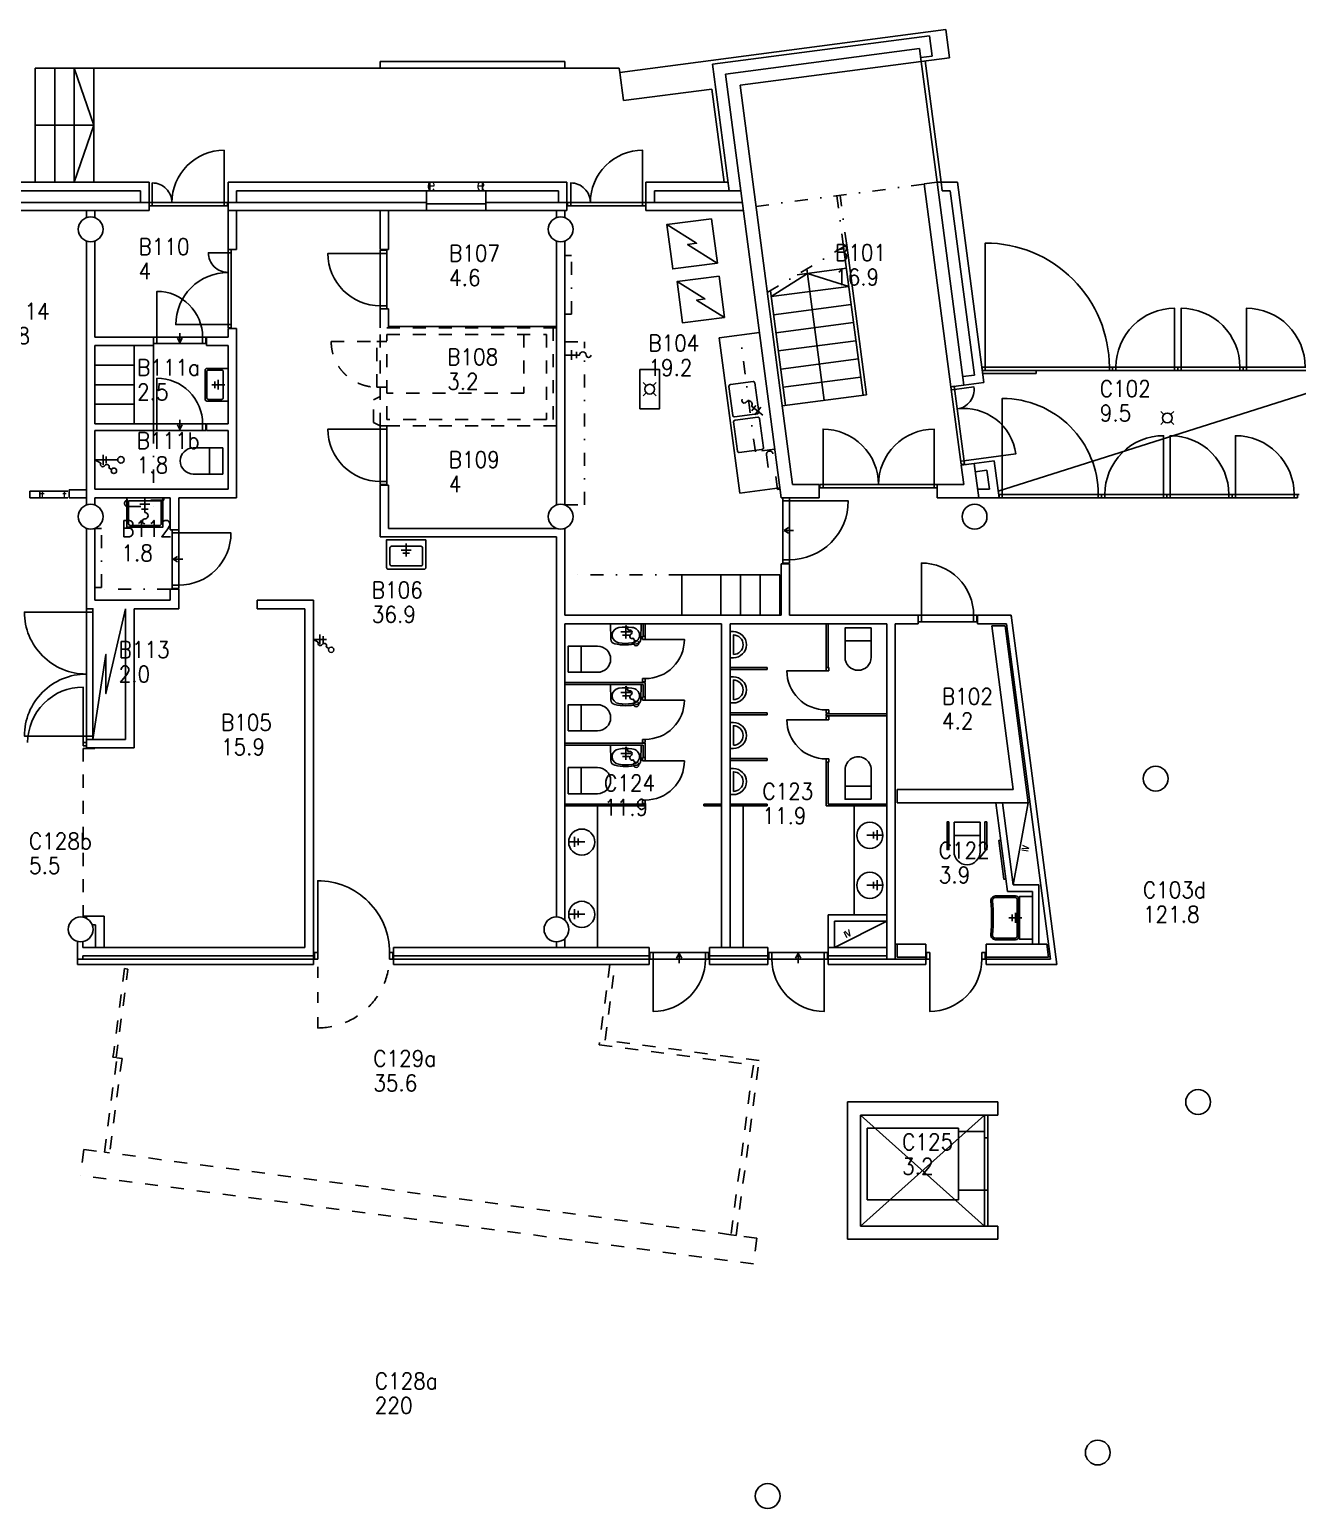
# Model space of a CAD drawing. Extents: x 8540 to 123584, y 9876 to 72527.
# Drawn here: x 72365 to 91785, y 44453 to 67098 of the extents above; entities that cross this region are included whole.
import ezdxf
from ezdxf.enums import TextEntityAlignment as Align

# ---------------------------------------------------------------- set-up
doc = ezdxf.new("R2010")
doc.units = 0
doc.header["$LTSCALE"] = 100
doc.header["$MEASUREMENT"] = 0
doc.linetypes.add('KP', pattern=[4, 2, -2])
doc.linetypes.add('PKP', pattern=[6, 2, -2, 0, -2])
doc.layers.get('0').update_dxf_attribs({"linetype": 'CONTINUOUS'})
for name, color, linetype in [('ART1100T0', 7, 'CONTINUOUS'), ('ART1100T3', 7, 'CONTINUOUS'), ('ART1100TB', 7, 'CONTINUOUS'), ('M00402', 7, 'CONTINUOUS'), ('M06001', 7, 'CONTINUOUS'), ('M06037', 8, 'CONTINUOUS'), ('M06041', 8, 'CONTINUOUS'), ('M06051', 3, 'CONTINUOUS'), ('M06080', 253, 'CONTINUOUS'), ('M06081', 8, 'CONTINUOUS')]:
    doc.layers.add(name, color=color, linetype=linetype)
doc.styles.add('S', font='ROMANS.shx', dxfattribs={"width": 0.8})
doc.styles.get("Standard").update_dxf_attribs({"font": 'simplex.shx'})

# ---------------------------------------------------------------- blocks, each defined once
blk = doc.blocks.new('AIOA_SAWC1')
at = {"layer": 'M06081'}
blk.add_line((250, -200), (250, 200), dxfattribs=at)
blk.add_lwpolyline([(50, 200), (500, 200, -1), (500, -200), (50, -200)], format="xyb", close=True, dxfattribs=at)
blk = doc.blocks.new('AIOA_SAVE1')
at = {"layer": 'M06081'}
for p, q in [((0, 0), (200, 0)), ((100, 75), (100, -75)), ((150, 50), (150, -50))]:
    blk.add_line(p, q, dxfattribs=at)
blk = doc.blocks.new('AIOA_SAPA5')
at = {"layer": 'M06081'}
for points in [[(325, 250, -0.414214), (350, 225), (350, -225, -0.414214), (325, -250), (0, -250), (0, 250)], [(300, 225, -0.414214), (325, 200), (325, -200, -0.414214), (300, -225), (100, -225, -0.414214), (75, -200), (75, 200, -0.414214), (100, 225)]]:
    blk.add_lwpolyline(points, format="xyb", close=True, dxfattribs=at)
blk.add_blockref('AIOA_SAVE1', (50, 0), dxfattribs=at)
blk = doc.blocks.new('AIOA_SAPA6')
at = {"layer": 'M06081'}
for points in [[(0, 300), (425, 300, -0.414214), (450, 275), (450, -275, -0.414214), (425, -300), (0, -300)], [(100, 225, -0.414214), (125, 250), (375, 250, -0.414214), (400, 225), (400, -225, -0.414214), (375, -250), (125, -250, -0.414214), (100, -225)]]:
    blk.add_lwpolyline(points, format="xyb", close=True, dxfattribs=at)
blk.add_blockref('AIOA_SAVE1', (57, 0), dxfattribs=at)
blk = doc.blocks.new('AIOA_SASS1')
at = {"layer": 'M06081'}
for p, q in [((125, 75), (125, -75)), ((175, 50), (175, -50))]:
    blk.add_line(p, q, dxfattribs=at)
blk.add_lwpolyline([(255, -147), (214, -124, 1), (153, -88, -1), (92, -53), (0, 0), (350, 0)], format="xyb", dxfattribs=at)
for centre, radius in [((400, 0), 50), ((291, -168), 41.5)]:
    blk.add_circle(centre, radius, dxfattribs=at)
blk = doc.blocks.new('AIOA_SAUR1')
at = {"layer": 'M06081'}
for points in [[(50, -200, 1), (50, 200), (0, 200), (0, -200)], [(50, -150), (50, 150, -1)]]:
    blk.add_lwpolyline(points, format="xyb", close=True, dxfattribs=at)
blk = doc.blocks.new('ALLAS')
at = {"layer": 'M06080'}
for p, q in [((-200, 3), (47, 3)), ((-110, 78), (-110, -72)), ((-54, 53), (-54, -47))]:
    blk.add_line(p, q, dxfattribs=at)
blk.add_circle((0, 0), 200, dxfattribs=at)
blk = doc.blocks.new('AIOA_SAVS1')
at = {"layer": 'M06081'}
blk.add_lwpolyline([(0, 0), (75, -43, 1), (136, -78, -1), (198, -113), (238, -137, 1.000186), (310, -178, 1.000186), (238, -137)], format="xyb", dxfattribs=at)
blk.add_blockref('AIOA_SAVE1', (0, 0), dxfattribs=at)
blk = doc.blocks.new('AIOA_PA11151S')
at = {"layer": 'M06081'}
for points in [[(0, -235), (233.504465, -230.487788, 0.350048), (305.602562, -170.874783, 0.111918), (306.134213, 170.656116, 0.350852), (233.992412, 230.479271), (0, 235)], [(58.106337, 107.884253, 0.074902), (57.037671, -92.42681, 0.996701), (292.962329, -92.42681, 0.074902), (291.893663, 107.884253, 0.873578)]]:
    blk.add_lwpolyline(points, format="xyb", close=True, dxfattribs=at)
blk.add_blockref('AIOA_SAVS1', (25, 0), dxfattribs=at)
blk = doc.blocks.new('AIOA_SASA6')
at = {"layer": 'M06081'}
for p, q in [((0, 0), (225, 0)), ((100, 75), (100, -75)), ((175, 50), (175, -50))]:
    blk.add_line(p, q, dxfattribs=at)
blk.add_lwpolyline([(0, 275), (450, 275), (450, -275), (0, -275)], close=True, dxfattribs=at)
blk.add_lwpolyline([(50, 250), (400, 250, -0.4142136), (425, 225), (425, -225, -0.4142136), (400, -250), (50, -250), (50, 250)], format="xyb", dxfattribs=at)
for centre, radius, start, end in [((275, 0), 50, 0, 180), ((362.5, 0), 37.5, 180, 0)]:
    blk.add_arc(centre, radius, start, end, dxfattribs=at)
blk = doc.blocks.new('AIOA_IKK-C')
at = {"layer": 'M06041', "linetype": 'ByBlock'}
for p, q in [((0, 0), (1000, 0)), ((0, -100), (1000, -100))]:
    blk.add_line(p, q, dxfattribs=at)
at = {"layer": 'M06037', "width": 0.9, "flags": 8}
for p in [(50, 0), (950, 0)]:
    blk.add_attdef('SARANA', text='', height=50, dxfattribs=at).set_placement(p, align=Align.MIDDLE)
at = {"layer": 'M06037', "width": 0.9}
for tag, p, flags in [('IKKKDI', (50, -700), 8), ('IKKNRO', (50, -850), 8), ('IKKYLE', (50, -1000), 9)]:
    blk.add_attdef(tag, p, '', height=125, dxfattribs=dict(at, flags=flags))
at = {"layer": 'M06041', "flags": 8}
blk.add_attdef('E', (0, 0), '', height=100, dxfattribs=at)
blk.add_attdef('E', text='', height=100, dxfattribs=at).set_placement((500, 0), align=Align.CENTER)
blk.add_attdef('E', text='', height=100, dxfattribs=at).set_placement((1000, 0), align=Align.RIGHT)
blk = doc.blocks.new('AIOA_SALK1')
at = {"layer": 'M06081'}
for p, q in [((-50, 50), (-100, 100)), ((50, 50), (100, 100)), ((-100, -100), (-50, -50)), ((100, -100), (50, -50))]:
    blk.add_line(p, q, dxfattribs=at)
blk.add_circle((0, 0), 75, dxfattribs=at)
blk = doc.blocks.new('SKOM')
at = {"linetype": 'ByBlock'}
blk.add_lwpolyline([(0, 0), (0.5, 0.6), (0.5, 0.4), (1, 1)], dxfattribs=at)
blk = doc.blocks.new('AIOA_PA12820')
at = {"layer": 'M06081'}
blk.add_lwpolyline([(0, -325), (0, 325), (200, 325), (200, -325)], close=True, dxfattribs=at)
for points in [[(210, -285), (210, 285, -0.414214), (260, 335), (567.193838, 335, -0.441413), (636.898038, 258.571583, 0.046014), (636.898038, -258.571583, -0.441413), (567.193838, -335), (260, -335, -0.414214)], [(235, -285), (235, 285, -0.414214), (260, 310), (567.193838, 310, -0.441413), (612.003681, 260.867446, 0.046014), (612.003681, -260.867446, -0.441413), (567.193838, -310), (260, -310, -0.414214)]]:
    blk.add_lwpolyline(points, format="xyb", close=True, dxfattribs=at)
blk.add_blockref('AIOA_SAVE1', (160, 0), dxfattribs=at)
blk = doc.blocks.new('AIOA_IKK-B')
at = {"layer": 'M06041', "linetype": 'ByBlock'}
for p, q in [((0, 100), (1000, 100)), ((0, 0), (1000, 0))]:
    blk.add_line(p, q, dxfattribs=at)
at = {"layer": 'M06037', "width": 0.9}
for tag, p, flags in [('IKKYLE', (50, 875), 9), ('IKKNRO', (50, 725), 8), ('IKKKDI', (50, 575), 8)]:
    blk.add_attdef(tag, p, '', height=125, dxfattribs=dict(at, flags=flags))
at = {"layer": 'M06037', "width": 0.9, "flags": 8}
for p in [(50, 0), (950, 0)]:
    blk.add_attdef('SARANA', text='', height=50, dxfattribs=at).set_placement(p, align=Align.MIDDLE)
at = {"layer": 'M06041', "flags": 8}
blk.add_attdef('F', (0, 0), '', height=100, dxfattribs=at)
blk.add_attdef('F', text='', height=100, dxfattribs=at).set_placement((500, 0), align=Align.CENTER)
blk.add_attdef('F', text='', height=100, dxfattribs=at).set_placement((1000, 0), align=Align.RIGHT)
blk = doc.blocks.new('AIOA_HUONE')
at = {"layer": 'ART1100T0', "width": 0.9}
blk.add_attdef('HNENUM', (56, 73), '', height=250, dxfattribs=at)
at = {"layer": 'ART1100T3', "width": 0.9}
blk.add_attdef('HNEALA', (56, -302), '', height=250, dxfattribs=at)

msp = doc.modelspace()

# ---------------------------------------------------------------- linework, layer by layer
at = {"layer": 'M00402'}
for p, q in [((85194, 50277), (85194, 49177)), ((86594, 50277), (85194, 50277)), ((86594, 50277), (86594, 49177)), ((86994, 50227), (86594, 50227)), ((86594, 49177), (85194, 49177)), ((86994, 49327), (86594, 49327))]:
    msp.add_line(p, q, dxfattribs=at)
msp.add_lwpolyline([(73335, 56230), (73535, 57530), (73535, 56930), (73835, 58230)], dxfattribs=at)
at = {"layer": 'M06001'}
for p, q in [((86398, 67098), (81406, 66441)), ((86455, 66667), (86398, 67098)), ((86148, 67005), (82827, 66568)), ((85997, 66809), (83023, 66417)), ((85997, 66809), (86023, 66610)), ((86189, 66693), (86148, 67005)), ((77735, 66510), (77735, 66610)), ((80565, 66610), (77735, 66610)), ((80565, 66510), (80565, 66610)), ((86023, 66610), (83247, 66245)), ((86189, 66693), (86016, 66670)), ((86455, 66667), (86023, 66610)), ((86023, 66610), (86222, 66637)), ((81406, 66443), (81463, 66010)), ((82827, 66568), (83082, 64630)), ((83023, 66417), (83877, 59930)), ((82816, 66188), (81463, 66010)), ((82816, 66188), (83004, 64760)), ((83247, 66245), (84052, 60130)), ((74195, 64760), (72005, 64760)), ((74065, 64630), (72005, 64630)), ((74065, 64630), (74065, 64450)), ((74195, 64450), (74195, 64760)), ((75405, 64450), (75405, 64760)), ((78495, 64760), (75405, 64760)), ((75535, 64630), (75535, 64450)), ((78495, 64630), (75535, 64630)), ((78445, 64450), (78445, 64630)), ((78495, 64760), (78495, 64630)), ((80595, 64760), (79305, 64760)), ((79305, 64760), (79305, 64630)), ((80465, 64630), (79305, 64630)), ((79355, 64450), (79355, 64630)), ((80465, 64450), (80465, 64630)), ((80595, 64450), (80595, 64760)), ((83065, 64760), (81805, 64760)), ((81805, 64450), (81805, 64760)), ((83258, 64630), (81935, 64630)), ((81935, 64450), (81935, 64630)), ((86069, 64734), (86267, 64760)), ((86069, 64734), (86477, 61630)), ((86267, 64760), (86676, 61656)), ((86580, 64760), (86267, 64760)), ((86328, 64760), (86345, 64630)), ((86466, 64630), (86345, 64630)), ((86466, 64630), (86837, 61808)), ((86580, 64760), (86983, 61696)), ((74195, 64450), (72055, 64450)), ((74195, 64330), (72055, 64330)), ((73235, 64330), (73235, 64219)), ((73365, 64330), (73365, 64219)), ((74195, 64450), (74195, 64330)), ((75405, 64450), (75405, 64330)), ((78445, 64450), (75405, 64450)), ((75405, 64330), (75405, 63730)), ((78445, 64330), (75405, 64330)), ((75535, 64330), (75535, 63730)), ((77735, 63730), (77735, 64330)), ((77865, 63730), (77865, 64330)), ((78445, 64450), (78445, 64330)), ((80595, 64450), (79355, 64450)), ((79355, 64450), (79355, 64330)), ((80595, 64330), (79355, 64330)), ((80435, 64219), (80435, 64330)), ((80565, 64219), (80565, 64330)), ((80595, 64330), (80595, 64450)), ((83282, 64450), (81805, 64450)), ((81805, 64330), (81805, 64450)), ((83298, 64330), (81805, 64330)), ((80435, 59819), (80435, 63861)), ((80565, 59819), (80565, 63861)), ((73235, 63857), (73235, 59819)), ((73365, 63857), (73365, 62390)), ((75535, 63730), (75405, 63730)), ((77735, 63730), (77865, 63730)), ((77735, 62530), (77735, 62820)), ((77735, 62820), (77865, 62820)), ((77865, 62530), (77865, 62820)), ((75535, 62520), (75405, 62520)), ((75405, 62520), (75405, 62390)), ((75535, 62520), (75535, 59930)), ((80435, 62550), (77865, 62550)), ((74265, 62390), (73365, 62390)), ((74265, 62260), (74265, 62390)), ((75405, 62390), (75075, 62390)), ((75075, 62260), (75075, 62390)), ((74265, 62260), (73365, 62260)), ((73365, 62260), (73365, 61060)), ((75405, 62260), (75075, 62260)), ((75405, 62260), (75405, 61060)), ((86676, 61656), (86477, 61630)), ((86837, 61808), (86659, 61785)), ((86983, 61696), (86676, 61656)), ((74265, 61060), (73365, 61060)), ((74265, 60960), (73365, 60960)), ((73365, 60960), (73365, 60060)), ((74265, 61060), (74265, 60960)), ((75405, 61060), (75075, 61060)), ((75075, 61060), (75075, 60960)), ((75405, 60960), (75075, 60960)), ((75405, 60960), (75405, 60060)), ((87141, 60497), (86834, 60456)), ((87141, 60497), (87216, 59930)), ((86834, 60456), (86635, 60430)), ((86635, 60430), (86675, 60130)), ((86834, 60456), (86903, 59930)), ((87029, 60351), (86851, 60327)), ((87029, 60351), (87067, 60060)), ((72970, 59930), (72970, 60050)), ((72970, 60050), (73235, 60050)), ((75405, 60060), (73365, 60060)), ((77735, 60120), (77735, 59330)), ((77865, 60120), (77735, 60120)), ((77865, 60120), (77865, 59460)), ((84459, 60130), (84052, 60130)), ((84459, 60130), (84459, 59930)), ((86269, 60130), (86269, 59930)), ((86675, 60130), (86269, 60130)), ((86886, 60060), (87067, 60060)), ((72970, 59930), (73235, 59930)), ((73365, 59930), (73365, 59819)), ((74520, 59930), (73365, 59930)), ((74520, 59930), (74520, 59440)), ((75535, 59930), (74650, 59930)), ((74650, 59930), (74650, 59440)), ((83877, 59930), (84459, 59930)), ((86269, 59930), (86903, 59930)), ((86701, 59930), (86903, 59930)), ((86903, 59930), (87216, 59930)), ((73235, 59457), (73235, 58230)), ((73365, 59457), (73365, 58360)), ((74520, 59440), (74650, 59440)), ((80435, 59330), (77735, 59330)), ((80435, 59460), (77865, 59460)), ((80435, 53510), (80435, 59330)), ((80565, 58130), (80565, 59461)), ((83875, 58920), (84005, 58920)), ((83875, 58920), (83875, 58130)), ((84005, 58920), (84005, 58130)), ((74520, 58530), (74650, 58530)), ((74520, 58530), (74520, 58360)), ((74650, 58530), (74650, 58230)), ((73365, 58360), (74520, 58360)), ((73835, 58230), (73835, 56230)), ((73965, 58230), (74650, 58230)), ((73965, 58230), (73965, 56100)), ((75850, 58360), (75850, 58230)), ((75850, 58360), (76712, 58360)), ((75850, 58230), (76582, 58230)), ((76582, 58230), (76582, 53045)), ((76712, 58360), (76712, 52780)), ((83875, 58130), (80565, 58130)), ((82965, 58000), (80565, 58000)), ((80565, 53459), (80565, 58000)), ((82965, 53045), (82965, 58000)), ((85495, 58000), (83095, 58000)), ((83095, 53045), (83095, 58000)), ((85975, 58130), (84007, 58130)), ((85495, 52865), (85495, 58000)), ((85625, 52865), (85625, 58000)), ((85625, 58000), (85975, 58000)), ((85975, 58130), (85975, 58000)), ((87398, 58130), (86885, 58130)), ((86885, 58000), (86885, 58130)), ((87329, 58000), (86885, 58000)), ((88005, 52865), (87329, 58000)), ((88102, 52780), (87398, 58130)), ((87401, 58104), (87398, 58130)), ((87307, 57970), (87105, 57970)), ((87432, 55460), (87105, 57970)), ((87660, 55260), (87307, 57970)), ((73235, 56230), (73235, 56100)), ((73250, 56230), (73835, 56230)), ((73235, 56100), (73965, 56100)), ((85655, 55260), (85655, 55460)), ((87432, 55460), (85655, 55460)), ((87660, 55260), (85655, 55260)), ((87345, 53902), (87166, 55260)), ((87432, 54002), (87267, 55260)), ((87345, 53902), (87726, 53902)), ((87432, 54002), (87826, 54002)), ((87726, 53902), (87726, 53095)), ((87826, 54002), (87826, 53095)), ((73235, 53520), (73235, 53489)), ((73235, 53520), (73505, 53520)), ((73505, 53520), (73505, 53045)), ((84596, 53045), (84596, 53545)), ((84596, 53545), (85495, 53545)), ((84696, 53445), (85495, 53445)), ((84696, 53045), (84696, 53445)), ((73325, 53390), (73375, 53390)), ((73375, 53390), (73375, 53045)), ((73098, 53137), (73098, 52780)), ((73183, 53137), (73183, 53045)), ((76582, 53045), (73183, 53045)), ((77939, 52780), (77939, 53045)), ((77939, 53045), (81856, 53045)), ((80435, 53030), (80435, 53130)), ((80565, 53030), (80565, 53181)), ((81856, 52780), (81856, 53045)), ((82781, 52780), (82781, 53045)), ((82781, 53045), (83671, 53045)), ((83671, 52780), (83671, 53045)), ((84596, 52780), (84596, 53045)), ((84596, 53045), (85495, 53045)), ((85655, 53095), (85625, 53095)), ((85655, 52895), (85655, 53095)), ((85655, 53095), (86092, 53095)), ((86092, 52895), (86092, 53095)), ((87017, 53095), (87945, 53095)), ((87017, 52895), (87017, 53095)), ((87971, 52895), (87945, 53095)), ((76712, 52865), (73098, 52865)), ((76712, 52780), (73098, 52780)), ((76712, 52915), (73183, 52915)), ((73183, 52915), (73183, 52865)), ((77939, 52915), (81856, 52915)), ((77939, 52865), (81856, 52865)), ((77939, 52780), (81856, 52780)), ((82781, 52915), (83671, 52915)), ((82781, 52865), (83671, 52865)), ((82781, 52780), (83671, 52780)), ((84596, 52915), (85495, 52915)), ((84596, 52865), (86092, 52865)), ((84596, 52780), (86092, 52780)), ((85655, 52895), (86092, 52895)), ((86092, 52780), (86092, 52895)), ((87017, 52895), (87971, 52895)), ((87017, 52780), (87017, 52895)), ((87017, 52865), (88005, 52865)), ((87017, 52780), (88102, 52780)), ((84894, 50677), (84894, 48577)), ((87194, 50677), (84894, 50677)), ((87194, 50677), (87194, 50477)), ((85094, 50477), (85094, 48777)), ((87194, 50477), (85094, 50477)), ((87194, 48777), (85094, 48777)), ((87194, 48777), (87194, 48577)), ((87194, 48577), (84894, 48577))]:
    msp.add_line(p, q, dxfattribs=at)
for centre in [(73300, 64040), (80500, 64040), (73300, 59640), (80500, 59640), (86840, 59640), (86840, 59640), (89613, 55628), (73148, 53320), (80435, 53320), (90264, 50677), (88727, 45309), (83671, 44643)]:
    msp.add_circle(centre, 190, dxfattribs=at)
at = {"layer": 'M06037'}
for p, q in [((72450, 66510), (72450, 64760)), ((81397, 66510), (72450, 66510)), ((72750, 66510), (72750, 64760)), ((73050, 66510), (73050, 64760)), ((73350, 65635), (73050, 66510)), ((73350, 66510), (73350, 64760)), ((81397, 66510), (81406, 66441)), ((72450, 65635), (73350, 65635)), ((73350, 65635), (73050, 64760)), ((84723, 63726), (84838, 63741)), ((85133, 61500), (84834, 63771)), ((85182, 61507), (84881, 63799)), ((84877, 63444), (84120, 63344)), ((84273, 63436), (84538, 61422)), ((83712, 63100), (83943, 61344)), ((84914, 63166), (83724, 63009)), ((84950, 62888), (83760, 62732)), ((84987, 62611), (83797, 62454)), ((85023, 62333), (83833, 62177)), ((85060, 62056), (83870, 61899)), ((87202, 60030), (92882, 61830)), ((85096, 61778), (83907, 61621)), ((85182, 61507), (83893, 61337)), ((87432, 54002), (87660, 55260)), ((84696, 53045), (85495, 53445)), ((86994, 50477), (85094, 48777)), ((85094, 50477), (86994, 48777))]:
    msp.add_line(p, q, dxfattribs=at)
at = {"layer": 'M06037', "linetype": 'PKP'}
for p, q in [((86069, 64730), (83491, 64391)), ((84834, 63771), (84731, 64554)), ((84881, 63799), (84780, 64561)), ((83665, 63072), (84881, 63799))]:
    msp.add_line(p, q, dxfattribs=at)
at = {"layer": 'M06037'}
msp.add_lwpolyline([(84914, 63166), (84282, 63365), (83724, 63009)], dxfattribs=at)
at = {"layer": 'M06041'}
for p, q in [((86267, 64760), (86023, 66610)), ((86083, 66618), (86328, 64760)), ((78495, 64760), (79305, 64760)), ((78445, 64330), (79355, 64330)), ((87785, 61930), (86952, 61930)), ((87785, 61880), (86959, 61880)), ((87785, 61830), (86965, 61830)), ((87785, 61880), (87785, 61830)), ((73642, 51362), (73649, 51412)), ((73692, 51356), (73642, 51362)), ((73702, 51354), (73781, 51344)), ((73591, 49898), (73513, 49909))]:
    msp.add_line(p, q, dxfattribs=at)
at = {"layer": 'M06041', "linetype": 'KP'}
for p, q in [((73821, 52719), (73648, 51410)), ((73692, 51356), (73870, 52713)), ((73821, 52719), (73870, 52713)), ((73511, 49909), (73702, 51354)), ((73781, 51344), (73591, 49898))]:
    msp.add_line(p, q, dxfattribs=at)
msp.add_lwpolyline([(81252, 52780), (81091, 51554), (83451, 51243), (83109, 48645), (83188, 48635), (83540, 51312), (81181, 51622), (81331, 52780)], dxfattribs=at)
at = {"layer": 'M06051', "linetype": 'ByBlock'}
for p, q in [((74195, 64450), (75395, 64450)), ((74245, 64450), (74195, 64450)), ((74195, 64450), (74195, 64400)), ((75395, 64400), (74195, 64400)), ((74195, 64400), (74245, 64400)), ((74245, 64400), (74245, 64450)), ((75345, 64400), (75345, 64450)), ((75345, 64450), (75395, 64450)), ((75395, 64400), (75345, 64400)), ((75395, 64450), (75395, 64400)), ((80605, 64450), (81805, 64450)), ((80655, 64450), (80605, 64450)), ((80605, 64450), (80605, 64400)), ((81805, 64400), (80605, 64400)), ((80605, 64400), (80655, 64400)), ((80655, 64400), (80655, 64450)), ((81755, 64400), (81755, 64450)), ((81755, 64450), (81805, 64450)), ((81805, 64400), (81755, 64400)), ((81805, 64450), (81805, 64400)), ((75405, 62530), (75405, 63730)), ((75405, 63680), (75405, 63730)), ((75405, 63730), (75455, 63730)), ((75455, 63680), (75405, 63680)), ((75455, 63730), (75455, 62530)), ((75455, 63730), (75455, 63680)), ((77735, 62820), (77735, 63720)), ((77835, 63720), (77835, 62820)), ((75455, 62580), (75405, 62580)), ((75405, 62580), (75405, 62530)), ((75405, 62530), (75455, 62530)), ((75455, 62530), (75455, 62580)), ((74265, 62390), (75065, 62390)), ((75065, 62290), (74265, 62290)), ((86954, 61930), (88954, 61930)), ((87004, 61930), (86954, 61930)), ((86954, 61930), (86954, 61880)), ((88954, 61880), (86954, 61880)), ((86954, 61880), (87004, 61880)), ((87004, 61880), (87004, 61930)), ((88904, 61880), (88904, 61930)), ((88904, 61930), (88954, 61930)), ((88954, 61880), (88904, 61880)), ((88954, 61930), (89954, 61930)), ((88954, 61930), (88954, 61880)), ((89004, 61930), (88954, 61930)), ((88954, 61930), (88954, 61880)), ((89954, 61880), (88954, 61880)), ((88954, 61880), (89004, 61880)), ((89004, 61880), (89004, 61930)), ((89904, 61880), (89904, 61930)), ((89904, 61930), (89954, 61930)), ((89954, 61880), (89904, 61880)), ((89954, 61930), (90954, 61930)), ((90004, 61930), (89954, 61930)), ((89954, 61930), (89954, 61880)), ((89954, 61930), (89954, 61880)), ((90954, 61880), (89954, 61880)), ((89954, 61880), (90004, 61880)), ((90004, 61880), (90004, 61930)), ((90904, 61880), (90904, 61930)), ((90904, 61930), (90954, 61930)), ((90954, 61880), (90904, 61880)), ((90954, 61930), (91954, 61930)), ((90954, 61930), (90954, 61880)), ((91004, 61930), (90954, 61930)), ((90954, 61930), (90954, 61880)), ((91954, 61880), (90954, 61880)), ((90954, 61880), (91004, 61880)), ((91004, 61880), (91004, 61930)), ((86527, 61636), (86477, 61630)), ((86634, 60440), (86477, 61630)), ((86477, 61630), (86484, 61580)), ((86527, 61636), (86684, 60447)), ((86534, 61587), (86527, 61636)), ((86484, 61580), (86534, 61587)), ((74265, 61060), (75065, 61060)), ((75065, 60960), (74265, 60960)), ((77735, 60130), (77735, 61030)), ((77835, 61030), (77835, 60130)), ((86628, 60490), (86677, 60496)), ((86634, 60440), (86628, 60490)), ((86677, 60496), (86684, 60447)), ((86684, 60447), (86634, 60440)), ((84469, 60130), (86269, 60130)), ((84469, 60130), (84469, 60080)), ((84519, 60130), (84469, 60130)), ((86269, 60080), (84469, 60080)), ((84469, 60080), (84519, 60080)), ((84519, 60080), (84519, 60130)), ((86219, 60080), (86219, 60130)), ((86219, 60130), (86269, 60130)), ((86269, 60080), (86219, 60080)), ((86269, 60130), (86269, 60080)), ((83905, 58930), (83905, 59930)), ((84005, 58930), (84005, 59930)), ((87215, 59980), (88785, 59980)), ((87265, 59980), (87215, 59980)), ((87215, 59980), (87215, 59930)), ((88785, 59930), (87215, 59930)), ((87215, 59930), (87265, 59930)), ((87265, 59930), (87265, 59980)), ((88735, 59930), (88735, 59980)), ((88735, 59980), (88785, 59980)), ((88785, 59930), (88735, 59930)), ((88785, 59980), (89785, 59980)), ((88835, 59980), (88785, 59980)), ((88785, 59980), (88785, 59930)), ((88785, 59980), (88785, 59930)), ((89785, 59930), (88785, 59930)), ((88785, 59930), (88835, 59930)), ((88835, 59930), (88835, 59980)), ((89735, 59930), (89735, 59980)), ((89735, 59980), (89785, 59980)), ((89785, 59930), (89735, 59930)), ((89785, 59980), (90785, 59980)), ((89835, 59980), (89785, 59980)), ((89785, 59980), (89785, 59930)), ((89785, 59980), (89785, 59930)), ((90785, 59930), (89785, 59930)), ((89785, 59930), (89835, 59930)), ((89835, 59930), (89835, 59980)), ((90735, 59980), (90785, 59980)), ((90735, 59930), (90735, 59980)), ((90785, 59930), (90735, 59930)), ((90785, 59980), (91785, 59980)), ((90785, 59980), (90785, 59930)), ((90835, 59980), (90785, 59980)), ((90785, 59980), (90785, 59930)), ((91785, 59930), (90785, 59930)), ((90785, 59930), (90835, 59930)), ((90835, 59930), (90835, 59980)), ((91735, 59930), (91735, 59980)), ((91735, 59980), (91785, 59980)), ((91785, 59930), (91735, 59930)), ((91785, 59980), (91785, 59930)), ((74550, 58540), (74550, 59440)), ((74650, 58540), (74650, 59440)), ((73235, 56230), (73235, 58230)), ((73335, 56230), (73335, 58230)), ((85975, 58130), (86875, 58130)), ((86875, 58030), (85975, 58030)), ((81795, 57810), (81755, 57810)), ((81755, 57760), (81755, 57810)), ((81755, 57810), (81795, 57810)), ((81795, 57760), (81755, 57760)), ((81795, 57810), (81795, 57760)), ((84605, 57330), (84565, 57330)), ((84565, 57330), (84565, 57280)), ((84605, 57330), (84565, 57330)), ((84605, 57280), (84605, 57330)), ((81795, 57160), (81755, 57160)), ((81755, 57160), (81755, 57110)), ((81795, 57110), (81755, 57110)), ((81755, 57110), (81795, 57110)), ((81795, 57110), (81795, 57160)), ((84565, 57280), (84605, 57280)), ((81795, 56880), (81755, 56880)), ((81755, 56830), (81755, 56880)), ((81755, 56880), (81795, 56880)), ((81795, 56880), (81795, 56830)), ((81795, 56830), (81755, 56830)), ((84565, 56630), (84565, 56680)), ((84565, 56680), (84605, 56680)), ((84605, 56630), (84565, 56630)), ((84605, 56630), (84565, 56630)), ((84605, 56680), (84605, 56630)), ((84605, 56580), (84565, 56580)), ((84565, 56580), (84565, 56530)), ((84605, 56580), (84565, 56580)), ((84565, 56530), (84605, 56530)), ((84605, 56530), (84605, 56580)), ((73185, 56130), (73185, 56180)), ((73185, 56180), (73235, 56180)), ((73235, 56130), (73235, 56180)), ((73235, 56180), (73235, 56130)), ((81795, 56230), (81755, 56230)), ((81755, 56230), (81755, 56180)), ((81795, 56180), (81755, 56180)), ((81755, 56180), (81795, 56180)), ((81795, 56180), (81795, 56230)), ((73235, 56130), (73185, 56130)), ((81795, 55950), (81755, 55950)), ((81755, 55900), (81755, 55950)), ((81755, 55950), (81795, 55950)), ((81795, 55950), (81795, 55900)), ((81795, 55900), (81755, 55900)), ((84565, 55880), (84565, 55930)), ((84565, 55930), (84605, 55930)), ((84605, 55880), (84565, 55880)), ((84605, 55880), (84565, 55880)), ((84605, 55930), (84605, 55880)), ((81795, 55300), (81755, 55300)), ((81755, 55300), (81755, 55250)), ((81795, 55250), (81795, 55300)), ((81795, 55250), (81755, 55250)), ((81755, 55250), (81795, 55250)), ((76729, 52965), (76729, 52865)), ((77929, 52965), (77929, 52865)), ((81866, 52965), (82766, 52965)), ((81866, 52865), (82766, 52865)), ((84586, 52965), (83686, 52965)), ((84586, 52865), (83686, 52865)), ((86102, 52865), (86102, 52965)), ((87002, 52865), (87002, 52965))]:
    msp.add_line(p, q, dxfattribs=at)
at = {"layer": 'M06051'}
for p, q in [((74629, 62374), (74665, 62306)), ((74665, 62452), (74665, 62306)), ((74665, 62306), (74701, 62374)), ((74629, 61044), (74665, 60976)), ((74665, 61122), (74665, 60976)), ((74665, 60976), (74701, 61044)), ((72520, 60030), (72370, 60030)), ((72370, 60030), (72370, 59930)), ((72520, 59930), (72520, 60030)), ((72370, 59930), (72520, 59930)), ((91785, 59980), (91814, 59980)), ((83921, 59430), (83989, 59475)), ((83989, 59385), (83921, 59430)), ((84068, 59430), (83921, 59430)), ((74566, 58990), (74633, 59030)), ((74633, 58949), (74566, 58990)), ((74712, 58990), (74566, 58990)), ((82275, 52881), (82316, 52949)), ((82316, 52802), (82316, 52949)), ((82316, 52949), (82356, 52881)), ((84136, 52949), (84096, 52881)), ((84177, 52881), (84136, 52949)), ((84136, 52802), (84136, 52949)), ((76779, 52580), (76779, 52745)), ((76779, 52195), (76779, 52360)), ((76779, 51810), (76779, 51975)), ((86994, 50477), (86994, 50127)), ((87044, 50477), (87044, 50127)), ((86994, 50127), (87044, 50127)), ((86994, 50127), (86994, 49327)), ((87044, 50127), (87044, 49327)), ((86994, 49327), (86994, 48777)), ((86994, 49327), (87044, 49327)), ((87044, 49327), (87044, 48777))]:
    msp.add_line(p, q, dxfattribs=at)
at = {"layer": 'M06051', "linetype": 'ByBlock'}
for points in [[(75345, 64450), (75345, 65250, 0.414214), (74545, 64450, 0.671351)], [(81755, 64450), (81755, 65250, 0.414214), (80955, 64450, 0.671351)], [(74245, 64450), (74245, 64750, -0.414214), (74545, 64450, -0.671351)], [(80655, 64450), (80655, 64750, -0.414214), (80955, 64450, -0.671351)], [(75405, 63680), (75105, 63680, 0.414214), (75405, 63380, 0.671351)], [(77735, 63670), (76935, 63670, 0.414214), (77735, 62870, 0.671351)], [(87004, 61930), (87004, 63830, -0.414214), (88904, 61930, -0.671351)], [(75405, 62580), (74605, 62580, -0.414214), (75405, 63380, -0.671351)], [(74315, 62390), (74315, 63090, -0.414214), (75015, 62390, -0.671351)], [(89904, 61930), (89904, 62830, 0.414214), (89004, 61930, 0.671351)], [(90004, 61930), (90004, 62830, -0.414214), (90904, 61930, -0.671351)], [(91004, 61930), (91004, 62830, -0.414214), (91904, 61930, -0.671351)], [(74315, 61060), (74315, 61760, -0.414214), (75015, 61060, -0.671351)], [(86534, 61587), (86831, 61626, -0.414214), (86573, 61289, -0.671351)], [(87265, 59980), (87265, 61450, -0.414214), (88735, 59980, -0.671351)], [(86677, 60496), (87470, 60601, 0.414214), (86573, 61289, 0.671351)], [(77735, 60980), (76935, 60980, 0.414214), (77735, 60180, 0.671351)], [(84519, 60130), (84519, 60980, -0.414214), (85369, 60130, -0.671351)], [(86219, 60130), (86219, 60980, 0.414214), (85369, 60130, 0.671351)], [(89735, 59980), (89735, 60880, 0.414214), (88835, 59980, 0.671351)], [(89835, 59980), (89835, 60880, -0.414214), (90735, 59980, -0.671351)], [(90835, 59980), (90835, 60880, -0.414214), (91735, 59980, -0.671351)], [(84005, 59880), (84905, 59880, -0.414214), (84005, 58980, -0.671351)], [(74650, 59390), (75450, 59390, -0.414214), (74650, 58590, -0.671351)], [(86025, 58130), (86025, 58930, -0.414214), (86825, 58130, -0.671351)], [(73235, 58180), (72285, 58180, 0.414214), (73235, 57230, 0.671351)], [(81795, 57760), (82395, 57760, -0.414214), (81795, 57160, -0.671351)], [(73235, 56280), (72285, 56280, -0.414214), (73235, 57230, -0.671351)], [(84565, 57280), (83965, 57280, 0.414214), (84565, 56680, 0.671351)], [(73185, 56180), (73185, 57030, 0.414214), (72335, 56180, 0.671351)], [(81795, 56830), (82395, 56830, -0.414214), (81795, 56230, -0.671351)], [(84565, 56530), (83965, 56530, 0.414214), (84565, 55930, 0.671351)], [(81795, 55900), (82395, 55900, -0.414214), (81795, 55300, -0.671351)], [(76779, 52965), (76779, 54065, -0.414214), (77879, 52965), (77879, 52910)], [(81916, 52865), (81916, 52065, 0.414214), (82716, 52865, 0.671351)], [(84536, 52865), (84536, 52065, -0.414214), (83736, 52865, -0.671351)], [(86152, 52865), (86152, 52065, 0.414214), (86952, 52865, 0.671351)]]:
    msp.add_lwpolyline(points, format="xyb", dxfattribs=at)
for points in [[(77835, 63720), (77835, 63670), (77735, 63670), (77735, 63720)], [(77835, 62820), (77835, 62870), (77735, 62870), (77735, 62820)], [(74265, 62290), (74315, 62290), (74315, 62390), (74265, 62390)], [(75065, 62290), (75015, 62290), (75015, 62390), (75065, 62390)], [(74265, 60960), (74315, 60960), (74315, 61060), (74265, 61060)], [(75065, 60960), (75015, 60960), (75015, 61060), (75065, 61060)], [(77835, 61030), (77835, 60980), (77735, 60980), (77735, 61030)], [(77835, 60130), (77835, 60180), (77735, 60180), (77735, 60130)], [(84005, 59930), (84005, 59880), (83905, 59880), (83905, 59930)], [(74650, 59440), (74650, 59390), (74550, 59390), (74550, 59440)], [(84005, 58930), (84005, 58980), (83905, 58980), (83905, 58930)], [(74650, 58540), (74650, 58590), (74550, 58590), (74550, 58540)], [(73235, 58230), (73235, 58180), (73335, 58180), (73335, 58230)], [(85975, 58030), (86025, 58030), (86025, 58130), (85975, 58130)], [(86875, 58030), (86825, 58030), (86825, 58130), (86875, 58130)], [(73235, 56230), (73235, 56280), (73335, 56280), (73335, 56230)], [(76729, 52865), (76779, 52865), (76779, 52965), (76729, 52965)], [(77929, 52865), (77879, 52865), (77879, 52965), (77929, 52965)], [(81866, 52865), (81916, 52865), (81916, 52965), (81866, 52965)], [(82766, 52865), (82716, 52865), (82716, 52965), (82766, 52965)], [(83686, 52865), (83736, 52865), (83736, 52965), (83686, 52965)], [(84586, 52865), (84536, 52865), (84536, 52965), (84586, 52965)], [(86102, 52865), (86152, 52865), (86152, 52965), (86102, 52965)], [(87002, 52865), (86952, 52865), (86952, 52965), (87002, 52965)]]:
    msp.add_lwpolyline(points, close=True, dxfattribs=at)
at = {"layer": 'M06051'}
for start, end in [(337.5, 348.6901), (315, 326.25), (292.5, 303.75), (270, 281.25)]:
    msp.add_arc((76779, 52910), 1100, start, end, dxfattribs=at)
at = {"layer": 'M06080', "linetype": 'KP'}
for p, q in [((80435, 62530), (77735, 62530)), ((77735, 61030), (77735, 62530)), ((80385, 62530), (80385, 61030)), ((76985, 62323), (77685, 62323)), ((77685, 61623), (77685, 62323)), ((77835, 62430), (80285, 62430)), ((77835, 61130), (77835, 62430)), ((80285, 62430), (80285, 61130)), ((77635, 61430), (77735, 61480)), ((77635, 61080), (77635, 61430)), ((77735, 61030), (77635, 61080)), ((80435, 61030), (77735, 61030)), ((80285, 61130), (77835, 61130)), ((73185, 56090), (73185, 53520)), ((73185, 56090), (73365, 56090)), ((73194, 49951), (73142, 49554)), ((73194, 49951), (73571, 49901)), ((83505, 48593), (73591, 49898)), ((83453, 48197), (73142, 49554)), ((83505, 48593), (83453, 48197))]:
    msp.add_line(p, q, dxfattribs=at)
at = {"layer": 'M06080'}
for p, q in [((77685, 62323), (77735, 62323)), ((77735, 62323), (77835, 62323)), ((83544, 62458), (82930, 62377)), ((82930, 62377), (83243, 59998)), ((73965, 62260), (73965, 61060)), ((74265, 62260), (74265, 61060)), ((80665, 62190), (80665, 62040)), ((80740, 62165), (80740, 62065)), ((73965, 61960), (73365, 61960)), ((73965, 61660), (73365, 61660)), ((77735, 61623), (77685, 61623)), ((77735, 61623), (77835, 61623)), ((73965, 61360), (73365, 61360)), ((83491, 61342), (83430, 61263)), ((83566, 61316), (83474, 61197)), ((83857, 60079), (83243, 59998)), ((83855, 58750), (82355, 58750)), ((82355, 58130), (82355, 58750)), ((82955, 58130), (82955, 58750)), ((83255, 58130), (83255, 58750)), ((83555, 58130), (83555, 58750)), ((83855, 58130), (83855, 58750)), ((81765, 57810), (81765, 58000)), ((81795, 57810), (81795, 58000)), ((84565, 57330), (84565, 58000)), ((84595, 57330), (84595, 58000)), ((81795, 57810), (81765, 57810)), ((83665, 57332), (83095, 57332)), ((83665, 57302), (83095, 57302)), ((83665, 57302), (83665, 57332)), ((84565, 57330), (84595, 57330)), ((81795, 57100), (80565, 57100)), ((81765, 57070), (80565, 57070)), ((81765, 56880), (81765, 57070)), ((81795, 56880), (81795, 57100)), ((81795, 56880), (81765, 56880)), ((83665, 56635), (83095, 56635)), ((83665, 56605), (83665, 56635)), ((84565, 56590), (84565, 56620)), ((84565, 56620), (85495, 56620)), ((83665, 56605), (83095, 56605)), ((84565, 56590), (85495, 56590)), ((81795, 56170), (80565, 56170)), ((81795, 55950), (81795, 56170)), ((81765, 56140), (80565, 56140)), ((81765, 55950), (81765, 56140)), ((81795, 55950), (81765, 55950)), ((83665, 55937), (83095, 55937)), ((83665, 55907), (83665, 55937)), ((83665, 55907), (83095, 55907)), ((84565, 55880), (84595, 55880)), ((84565, 55210), (84565, 55880)), ((84595, 55240), (84595, 55880)), ((81795, 55240), (80565, 55240)), ((81795, 55210), (80565, 55210)), ((81065, 53030), (81065, 55210)), ((81795, 55210), (81795, 55240)), ((82965, 55240), (82695, 55240)), ((82695, 55240), (82695, 55210)), ((82965, 55210), (82695, 55210)), ((83095, 55240), (83665, 55240)), ((83095, 55210), (83665, 55210)), ((83295, 53045), (83295, 55210)), ((83665, 55240), (83665, 55210)), ((84565, 55210), (85495, 55210)), ((84595, 55240), (85495, 55240)), ((84995, 53545), (84995, 55210)), ((73235, 53520), (73185, 53520))]:
    msp.add_line(p, q, dxfattribs=at)
at = {"layer": 'M06080', "linetype": 'PKP'}
for p, q in [((80565, 62319), (80865, 62319)), ((80865, 59819), (80865, 62319)), ((83482, 60634), (83247, 62419)), ((74265, 60960), (74265, 60060)), ((83779, 60674), (83482, 60634)), ((80565, 59819), (80865, 59819)), ((82355, 58750), (80565, 58750)), ((74520, 58530), (73365, 58530))]:
    msp.add_line(p, q, dxfattribs=at)
at = {"layer": 'M06080'}
for points in [[(82810, 64202), (82126, 64112), (82216, 63433), (82900, 63523)], [(82926, 63325), (82283, 63240), (82367, 62606), (83009, 62690)], [(81714, 61892), (81714, 61292), (82014, 61292), (82014, 61892)], [(86448, 54966), (86448, 54541), (86418, 54541), (86418, 54966)], [(87028, 54966), (87028, 54541), (86998, 54541), (86998, 54966)]]:
    msp.add_lwpolyline(points, close=True, dxfattribs=at)
at = {"layer": 'M06080', "linetype": 'PKP'}
for points in [[(80565, 62741), (80665, 62741), (80665, 63641), (80565, 63641)], [(73365, 58557), (73465, 58557), (73465, 59457), (73365, 59457)]]:
    msp.add_lwpolyline(points, dxfattribs=at)
at = {"layer": 'M06080', "linetype": 'KP'}
msp.add_lwpolyline([(79935, 62430), (79935, 61530), (77835, 61530)], dxfattribs=at)
at = {"layer": 'M06080', "linetype": 'PKP'}
for points in [[(83860, 60062), (83823, 60057), (83751, 60602, 1), (83652, 60589), (83724, 60044)], [(74420, 59930), (74420, 59893), (73870, 59893, 1), (73870, 59793), (74420, 59793)]]:
    msp.add_lwpolyline(points, format="xyb", dxfattribs=at)
at = {"layer": 'M06080'}
msp.add_lwpolyline([(87320, 54091), (87290, 54087), (87212, 54682), (87241, 54686)], dxfattribs=at)
at = {"layer": 'M06080', "linetype": 'KP'}
msp.add_arc((77685, 62323), 700, 180, 270, dxfattribs=at)
at = {"layer": 'M06081'}
for points in [[(80565, 62115), (80790, 62115, -1), (80890, 62115, 1), (80965, 62115, 1)], [(83282, 61439, 1), (83342, 61394, -1), (83421, 61333), (83599, 61196)]]:
    msp.add_lwpolyline(points, format="xyb", dxfattribs=at)
for points in [[(83136, 61189), (83078, 61635, -0.414214), (83099, 61663), (83446, 61709, -0.414214), (83474, 61687), (83533, 61241, -0.414214), (83511, 61213), (83164, 61167, -0.414214)], [(83208, 60643), (83149, 61090, -0.414214), (83171, 61118), (83518, 61163, -0.414214), (83546, 61142), (83605, 60696, -0.414214), (83583, 60668), (83236, 60622, -0.414214)]]:
    msp.add_lwpolyline(points, format="xyb", close=True, dxfattribs=at)

# ---------------------------------------------------------------- block references
at = {"layer": 'ART1100TB'}
for p, values in [((73978, 63577), {'HNENUM': 'B110', 'HNEALA': '4'}), ((78734, 63476), {'HNENUM': 'B107', 'HNEALA': '4.6'}), ((84647, 63485), {'HNENUM': 'B101', 'HNEALA': '16.9'}), ((71835, 62587), {'HNENUM': 'B114', 'HNEALA': '9.8'}), ((81787, 62099), {'HNENUM': 'B104', 'HNEALA': '19.2'}), ((73956, 61726), {'HNENUM': 'B111a', 'HNEALA': '2.5'}), ((78706, 61888), {'HNENUM': 'B108', 'HNEALA': '3.2'}), ((88702, 61402), {'HNENUM': 'C102', 'HNEALA': '9.5'}), ((73950, 60608), {'HNENUM': 'B111b', 'HNEALA': '1.8'}), ((78730, 60317), {'HNENUM': 'B109', 'HNEALA': '4'}), ((73715, 59260), {'HNENUM': 'B112', 'HNEALA': '1.8'}), ((77551, 58319), {'HNENUM': 'B106', 'HNEALA': '36.9'}), ((73673, 57406), {'HNENUM': 'B113', 'HNEALA': '2.0'}), ((86284, 56689), {'HNENUM': 'B102', 'HNEALA': '4.2'}), ((75241, 56291), {'HNENUM': 'B105', 'HNEALA': '15.9'}), ((81109, 55364), {'HNENUM': 'C124', 'HNEALA': '11.9'}), ((83533, 55236), {'HNENUM': 'C123', 'HNEALA': '11.9'}), ((72300, 54474), {'HNENUM': 'C128b', 'HNEALA': '5.5'}), ((86235, 54331), {'HNENUM': 'C122', 'HNEALA': '3.9'}), ((89363, 53727), {'HNENUM': 'C103d', 'HNEALA': '121.8'}), ((77574, 51145), {'HNENUM': 'C129a', 'HNEALA': '35.6'}), ((85674, 49868), {'HNENUM': 'C125', 'HNEALA': '3.2'}), ((77597, 46207), {'HNENUM': 'C128a', 'HNEALA': '220'})]:
    msp.add_blockref('AIOA_HUONE', p, dxfattribs=at).add_auto_attribs(values)
at = {"layer": 'M06041'}
ref = msp.add_blockref('AIOA_IKK-C', (78445, 64630), dxfattribs=dict(at, xscale=0.9, yscale=2, zscale=0.9))
ref.add_attrib('E', 'e', dxfattribs={"height": 200, "width": 0.9, "flags": 2}).set_placement((79345, 64630), align=Align.RIGHT)
ref.add_attrib('E', 'e', (78445, 64630), dxfattribs={"height": 200, "width": 0.9, "flags": 2})
ref.add_attrib('E', 'e', dxfattribs={"height": 0.18, "width": 1.35, "flags": 2}).set_placement((79345, 64630), align=Align.CENTER)
ref = msp.add_blockref('AIOA_IKK-B', (72520, 59930), dxfattribs=dict(at, xscale=0.43, zscale=0.43))
ref.add_attrib('F', 'f', dxfattribs={"height": 100, "width": 1.8, "flags": 2}).set_placement((72950, 59930), align=Align.RIGHT)
ref.add_attrib('F', 'f', (72520, 59930), dxfattribs={"height": 100, "width": 1.8, "flags": 2})
ref.add_attrib('F', 'f', dxfattribs={"height": 0.18, "width": 2.7, "flags": 2}).set_placement((72950, 59930), align=Align.CENTER)
at = {"layer": 'M06080', "rotation": 277.5}
for p, xscale, yscale, zscale in [((82126, 64112), 685.0000000053406, 689.9999999946958, 685.0000000053406), ((82283, 63240), 640.0000000050204, 647.9999999950378, 640.0000000050204)]:
    msp.add_blockref('SKOM', p, dxfattribs=dict(at, xscale=xscale, yscale=yscale, zscale=zscale))
at = {"layer": 'M06080'}
for p in [(80823, 54657), (80823, 53550)]:
    msp.add_blockref('ALLAS', p, dxfattribs=at)
at = {"layer": 'M06080', "xscale": -1}
for p in [(85236, 54760), (85236, 53995)]:
    msp.add_blockref('ALLAS', p, dxfattribs=at)
at = {"layer": 'M06081'}
for name, p, rotation in [('AIOA_SAPA5', (75405, 61660), 180), ('AIOA_SALK1', (81864, 61592), 270), ('AIOA_SASA6', (74131, 59930), 270), ('AIOA_SAPA6', (78134, 59286), 270), ('AIOA_SAWC1', (85056, 57987), 269.9999999988079), ('AIOA_PA12820', (87726, 53497), 180)]:
    msp.add_blockref(name, p, dxfattribs=dict(at, rotation=rotation))
for name, p in [('AIOA_SALK1', (89791, 61152)), ('AIOA_SASS1', (73365, 60510)), ('AIOA_SAVS1', (76712, 57760)), ('AIOA_SAUR1', (83095, 57679)), ('AIOA_SAUR1', (83095, 56987)), ('AIOA_SAUR1', (83095, 56289)), ('AIOA_SAUR1', (83095, 55583))]:
    msp.add_blockref(name, p, dxfattribs=at)
at = {"layer": 'M06081', "xscale": -1}
for name, p, rotation in [('AIOA_SAWC1', (75373, 60493), 1.192071894612526e-09), ('AIOA_PA11151S', (81498, 58000), 90), ('AIOA_SAWC1', (80565, 57457), 180.0000000011921), ('AIOA_PA11151S', (81498, 57070), 90), ('AIOA_SAWC1', (80565, 56561), 180.0000000011921), ('AIOA_PA11151S', (81498, 56140), 90), ('AIOA_SAWC1', (85056, 55262), 270.0000000011921), ('AIOA_SAWC1', (80565, 55598), 180.0000000011921), ('AIOA_SAWC1', (86725, 55010), 90.00000000119212)]:
    msp.add_blockref(name, p, dxfattribs=dict(at, rotation=rotation))

# ---------------------------------------------------------------- texts
at = {"layer": 'M06037', "style": 'S', "width": 0.8}
msp.add_text('IV', height=100, rotation=78.8718, dxfattribs=at).set_placement((87658, 54508))
at = {"layer": 'M06037', "width": 0.9}
msp.add_text('IV', height=100, rotation=26.6144, dxfattribs=at).set_placement((84868, 53187))

doc.saveas('drawing.dxf')
